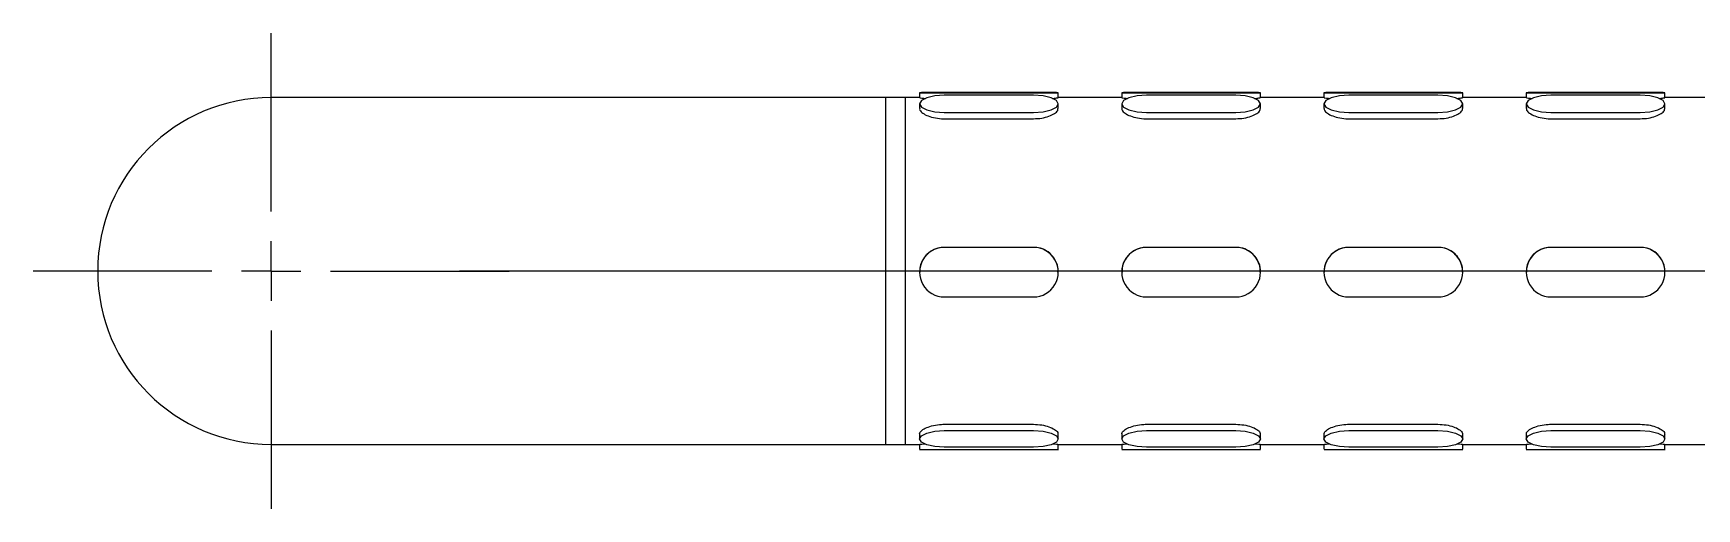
# Model space of a CAD drawing. Extents: x 0 to 3255, y 0 to 2385.
# Drawn here: x 664.3 to 832.1, y 1325.6 to 1373.6 of the extents above; entities that cross this region are included whole.
import ezdxf

# ---------------------------------------------------------------- set-up
doc = ezdxf.new("R2010")
doc.units = 0
doc.header["$LTSCALE"] = 10
doc.header["$MEASUREMENT"] = 0
doc.linetypes.add('CENTERX2', pattern=[20.32, 12.7, -2.54, 2.54, -2.54])
doc.layers.get('0').update_dxf_attribs({"linetype": 'CONTINUOUS'})
doc.layers.add('中心线层', color=1, linetype='CENTERX2', lineweight=25)

# ---------------------------------------------------------------- blocks, each defined once
blk = doc.blocks.new('SW_CENTERMARKSYMBOL_3')
at = {"layer": '中心线层', "color": 0}
for p, q in [((0, 1), (0, 4)), ((0, 0), (0, 0.5)), ((-1, 0), (-4, 0)), ((0, 0), (-0.5, 0)), ((0, 0), (0, -0.5)), ((0, 0), (0.5, 0)), ((1, 0), (4, 0)), ((0, -1), (0, -4))]:
    blk.add_line(p, q, dxfattribs=at)
blk = doc.blocks.new('SW_CENTERMARKSYMBOL_4')
at = {"layer": '中心线层', "color": 0}
blk.add_line((-0.833, 0), (-47.668, 0), dxfattribs=at)

msp = doc.modelspace()

# ---------------------------------------------------------------- linework, layer by layer
at = {"color": 7, "linetype": 'Continuous', "lineweight": 25}
for p, q in [((753.71, 1367.63), (753.71, 1367.13)), ((765.21, 1367.65), (756.21, 1367.65)), ((756.21, 1367.61), (765.21, 1367.61)), ((767.71, 1367.13), (767.71, 1367.63)), ((774.11, 1367.63), (774.11, 1367.13)), ((785.61, 1367.65), (776.61, 1367.65)), ((776.61, 1367.61), (785.61, 1367.61)), ((788.11, 1367.13), (788.11, 1367.63)), ((794.51, 1367.63), (794.51, 1367.13)), ((806.01, 1367.65), (797.01, 1367.65)), ((797.01, 1367.61), (806.01, 1367.61)), ((808.51, 1367.13), (808.51, 1367.63)), ((814.91, 1367.63), (814.91, 1367.13)), ((826.41, 1367.65), (817.41, 1367.65)), ((817.41, 1367.61), (826.41, 1367.61)), ((828.91, 1367.13), (828.91, 1367.63)), ((713.31, 1367.13), (688.31, 1367.13)), ((750.31, 1367.13), (713.31, 1367.13)), ((752.31, 1367.13), (750.31, 1367.13)), ((750.31, 1332.13), (750.31, 1367.13)), ((753.75, 1367.13), (752.31, 1367.13)), ((752.31, 1332.13), (752.31, 1367.13)), ((752.31, 1332.13), (752.31, 1367.13)), ((753.71, 1366.51), (753.71, 1366.03)), ((765.21, 1367.38), (756.21, 1367.38)), ((774.15, 1367.13), (767.69, 1367.13)), ((767.71, 1366.03), (767.71, 1366.51)), ((774.11, 1366.51), (774.11, 1366.03)), ((785.61, 1367.38), (776.61, 1367.38)), ((794.55, 1367.13), (788.09, 1367.13)), ((788.11, 1366.03), (788.11, 1366.51)), ((794.51, 1366.51), (794.51, 1366.03)), ((806.01, 1367.38), (797.01, 1367.38)), ((814.95, 1367.13), (808.49, 1367.13)), ((808.51, 1366.03), (808.51, 1366.51)), ((814.91, 1366.51), (814.91, 1366.03)), ((826.41, 1367.38), (817.41, 1367.38)), ((835.35, 1367.13), (828.89, 1367.13)), ((828.91, 1366.03), (828.91, 1366.51)), ((756.21, 1365.63), (765.21, 1365.63)), ((756.21, 1365), (765.21, 1365)), ((776.61, 1365.63), (785.61, 1365.63)), ((776.61, 1365), (785.61, 1365)), ((797.01, 1365.63), (806.01, 1365.63)), ((797.01, 1365), (806.01, 1365)), ((817.41, 1365.63), (826.41, 1365.63)), ((817.41, 1365), (826.41, 1365)), ((765.21, 1352.02), (756.21, 1352.02)), ((765.21, 1352.01), (756.21, 1352.01)), ((785.61, 1352.02), (776.61, 1352.02)), ((785.61, 1352.01), (776.61, 1352.01)), ((806.01, 1352.02), (797.01, 1352.02)), ((806.01, 1352.01), (797.01, 1352.01)), ((826.41, 1352.02), (817.41, 1352.02)), ((826.41, 1352.01), (817.41, 1352.01)), ((753.71, 1349.52), (753.71, 1349.51)), ((767.71, 1349.51), (767.71, 1349.52)), ((774.11, 1349.52), (774.11, 1349.51)), ((788.11, 1349.51), (788.11, 1349.52)), ((794.51, 1349.52), (794.51, 1349.51)), ((808.51, 1349.51), (808.51, 1349.52)), ((814.91, 1349.52), (814.91, 1349.51)), ((828.91, 1349.51), (828.91, 1349.52)), ((756.21, 1347.01), (765.21, 1347.01)), ((776.61, 1347.01), (785.61, 1347.01)), ((797.01, 1347.01), (806.01, 1347.01)), ((817.41, 1347.01), (826.41, 1347.01)), ((756.21, 1334.16), (765.21, 1334.16)), ((776.61, 1334.16), (785.61, 1334.16)), ((797.01, 1334.16), (806.01, 1334.16)), ((817.41, 1334.16), (826.41, 1334.16)), ((753.71, 1333.15), (753.71, 1332.68)), ((756.21, 1333.52), (765.21, 1333.52)), ((767.71, 1332.68), (767.71, 1333.15)), ((774.11, 1333.15), (774.11, 1332.68)), ((776.61, 1333.52), (785.61, 1333.52)), ((788.11, 1332.68), (788.11, 1333.15)), ((794.51, 1333.15), (794.51, 1332.68)), ((797.01, 1333.52), (806.01, 1333.52)), ((808.51, 1332.68), (808.51, 1333.15)), ((814.91, 1333.15), (814.91, 1332.68)), ((817.41, 1333.52), (826.41, 1333.52)), ((828.91, 1332.68), (828.91, 1333.15)), ((688.31, 1332.13), (713.31, 1332.13)), ((713.31, 1332.13), (750.31, 1332.13)), ((750.31, 1332.13), (752.31, 1332.13)), ((752.31, 1332.13), (753.74, 1332.13)), ((753.71, 1332.14), (753.71, 1331.63)), ((765.21, 1331.84), (756.21, 1331.84)), ((756.21, 1331.62), (765.21, 1331.62)), ((767.67, 1332.13), (774.14, 1332.13)), ((767.71, 1331.63), (767.71, 1332.14)), ((774.11, 1332.14), (774.11, 1331.63)), ((785.61, 1331.84), (776.61, 1331.84)), ((776.61, 1331.62), (785.61, 1331.62)), ((788.07, 1332.13), (794.54, 1332.13)), ((788.11, 1331.63), (788.11, 1332.14)), ((794.51, 1332.14), (794.51, 1331.63)), ((806.01, 1331.84), (797.01, 1331.84)), ((797.01, 1331.62), (806.01, 1331.62)), ((808.47, 1332.13), (814.94, 1332.13)), ((808.51, 1331.63), (808.51, 1332.14)), ((814.91, 1332.14), (814.91, 1331.63)), ((826.41, 1331.84), (817.41, 1331.84)), ((817.41, 1331.62), (826.41, 1331.62)), ((828.87, 1332.13), (835.34, 1332.13)), ((828.91, 1331.63), (828.91, 1332.14))]:
    msp.add_line(p, q, dxfattribs=at)
at = {"color": 7, "linetype": 'Continuous', "lineweight": 25, "flags": 128}
for points in [[(756.21, 1367.65), (755.26, 1367.65), (754.44, 1367.64), (753.9, 1367.64), (753.71, 1367.63), (753.9, 1367.62), (754.44, 1367.62), (755.26, 1367.62), (756.21, 1367.61)], [(765.21, 1367.61), (766.17, 1367.62), (766.98, 1367.62), (767.52, 1367.62), (767.71, 1367.63), (767.52, 1367.64), (766.98, 1367.64), (766.17, 1367.65), (765.21, 1367.65)], [(776.61, 1367.65), (775.66, 1367.65), (774.84, 1367.64), (774.3, 1367.64), (774.11, 1367.63), (774.3, 1367.62), (774.84, 1367.62), (775.66, 1367.62), (776.61, 1367.61)], [(785.61, 1367.61), (786.57, 1367.62), (787.38, 1367.62), (787.92, 1367.62), (788.11, 1367.63), (787.92, 1367.64), (787.38, 1367.64), (786.57, 1367.65), (785.61, 1367.65)], [(797.01, 1367.65), (796.06, 1367.65), (795.24, 1367.64), (794.7, 1367.64), (794.51, 1367.63), (794.7, 1367.62), (795.24, 1367.62), (796.06, 1367.62), (797.01, 1367.61)], [(806.01, 1367.61), (806.97, 1367.62), (807.78, 1367.62), (808.32, 1367.62), (808.51, 1367.63), (808.32, 1367.64), (807.78, 1367.64), (806.97, 1367.65), (806.01, 1367.65)], [(817.41, 1367.65), (816.46, 1367.65), (815.64, 1367.64), (815.1, 1367.64), (814.91, 1367.63), (815.1, 1367.62), (815.64, 1367.62), (816.46, 1367.62), (817.41, 1367.61)], [(826.41, 1367.61), (827.37, 1367.62), (828.18, 1367.62), (828.72, 1367.62), (828.91, 1367.63), (828.72, 1367.64), (828.18, 1367.64), (827.37, 1367.65), (826.41, 1367.65)], [(756.21, 1367.38), (755.26, 1367.31), (754.44, 1367.12), (753.9, 1366.84), (753.71, 1366.51), (753.9, 1366.17), (754.44, 1365.89), (755.26, 1365.7), (756.21, 1365.63)], [(765.21, 1365.63), (766.17, 1365.7), (766.98, 1365.89), (767.52, 1366.17), (767.71, 1366.51), (767.52, 1366.84), (766.98, 1367.12), (766.17, 1367.31), (765.21, 1367.38)], [(776.61, 1367.38), (775.66, 1367.31), (774.84, 1367.12), (774.3, 1366.84), (774.11, 1366.51), (774.3, 1366.17), (774.84, 1365.89), (775.66, 1365.7), (776.61, 1365.63)], [(785.61, 1365.63), (786.57, 1365.7), (787.38, 1365.89), (787.92, 1366.17), (788.11, 1366.51), (787.92, 1366.84), (787.38, 1367.12), (786.57, 1367.31), (785.61, 1367.38)], [(797.01, 1367.38), (796.06, 1367.31), (795.24, 1367.12), (794.7, 1366.84), (794.51, 1366.51), (794.7, 1366.17), (795.24, 1365.89), (796.06, 1365.7), (797.01, 1365.63)], [(806.01, 1365.63), (806.97, 1365.7), (807.78, 1365.89), (808.32, 1366.17), (808.51, 1366.51), (808.32, 1366.84), (807.78, 1367.12), (806.97, 1367.31), (806.01, 1367.38)], [(817.41, 1367.38), (816.46, 1367.31), (815.64, 1367.12), (815.1, 1366.84), (814.91, 1366.51), (815.1, 1366.17), (815.64, 1365.89), (816.46, 1365.7), (817.41, 1365.63)], [(826.41, 1365.63), (827.37, 1365.7), (828.18, 1365.89), (828.72, 1366.17), (828.91, 1366.51), (828.72, 1366.84), (828.18, 1367.12), (827.37, 1367.31), (826.41, 1367.38)], [(756.21, 1331.84), (755.26, 1331.9), (754.44, 1332.08), (753.9, 1332.36), (753.71, 1332.68), (753.9, 1333), (754.44, 1333.27), (755.26, 1333.45), (756.21, 1333.52)], [(765.21, 1333.52), (766.17, 1333.45), (766.98, 1333.27), (767.52, 1333), (767.71, 1332.68), (767.52, 1332.36), (766.98, 1332.08), (766.17, 1331.9), (765.21, 1331.84)], [(776.61, 1331.84), (775.66, 1331.9), (774.84, 1332.08), (774.3, 1332.36), (774.11, 1332.68), (774.3, 1333), (774.84, 1333.27), (775.66, 1333.45), (776.61, 1333.52)], [(785.61, 1333.52), (786.57, 1333.45), (787.38, 1333.27), (787.92, 1333), (788.11, 1332.68), (787.92, 1332.36), (787.38, 1332.08), (786.57, 1331.9), (785.61, 1331.84)], [(797.01, 1331.84), (796.06, 1331.9), (795.24, 1332.08), (794.7, 1332.36), (794.51, 1332.68), (794.7, 1333), (795.24, 1333.27), (796.06, 1333.45), (797.01, 1333.52)], [(806.01, 1333.52), (806.97, 1333.45), (807.78, 1333.27), (808.32, 1333), (808.51, 1332.68), (808.32, 1332.36), (807.78, 1332.08), (806.97, 1331.9), (806.01, 1331.84)], [(817.41, 1331.84), (816.46, 1331.9), (815.64, 1332.08), (815.1, 1332.36), (814.91, 1332.68), (815.1, 1333), (815.64, 1333.27), (816.46, 1333.45), (817.41, 1333.52)], [(826.41, 1333.52), (827.37, 1333.45), (828.18, 1333.27), (828.72, 1333), (828.91, 1332.68), (828.72, 1332.36), (828.18, 1332.08), (827.37, 1331.9), (826.41, 1331.84)]]:
    msp.add_lwpolyline(points, dxfattribs=at)
at = {"color": 7, "linetype": 'Continuous', "lineweight": 25}
for centre, radius, start, end in [((688.31, 1349.63), 17.5, 90, 180), ((756.21, 1349.51), 2.5, 89.999, 270.001), ((765.21, 1349.51), 2.5, 269.999, 90.001), ((776.61, 1349.51), 2.5, 89.999, 270.001), ((785.61, 1349.51), 2.5, 269.999, 90.001), ((797.01, 1349.51), 2.5, 89.999, 270.001), ((806.01, 1349.51), 2.5, 269.999, 90.001), ((817.41, 1349.51), 2.5, 89.999, 270.001), ((826.41, 1349.51), 2.5, 269.999, 90.001), ((688.31, 1349.63), 17.5, 180, 270), ((755.59, 1427.9), 96.29, 268.8841, 270.3719), ((765.84, 1427.9), 96.29, 269.6281, 271.1159), ((775.99, 1427.9), 96.29, 268.8841, 270.3719), ((786.24, 1427.9), 96.29, 269.6281, 271.1159), ((796.39, 1427.9), 96.29, 268.8841, 270.3719), ((806.64, 1427.9), 96.29, 269.6281, 271.1159), ((816.79, 1427.9), 96.29, 268.8841, 270.3719), ((827.04, 1427.9), 96.29, 269.6281, 271.1159)]:
    msp.add_arc(centre, radius, start, end, dxfattribs=at)
for points, knots in [([(753.75, 1367.13), (753.74, 1367.13), (753.7, 1367.13), (753.88, 1367.1), (754.18, 1367.06), (754.3, 1367.05)], [0, 0, 0, 0, 0.214635, 0.670553, 1, 1, 1, 1]), ([(753.74, 1366.03), (753.73, 1366), (753.7, 1365.88), (753.93, 1365.63), (754.4, 1365.33), (755.1, 1365.1), (755.74, 1365.01), (756.12, 1365), (756.21, 1365)], [0, 0, 0, 0, 0.070496, 0.28295, 0.496154, 0.711255, 0.926476, 1, 1, 1, 1]), ([(765.21, 1365), (765.49, 1365.01), (766.05, 1365.04), (766.8, 1365.24), (767.36, 1365.52), (767.68, 1365.8), (767.68, 1365.97), (767.68, 1366.03)], [0, 0, 0, 0, 0.213248, 0.426444, 0.641012, 0.856495, 1, 1, 1, 1]), ([(767.11, 1367.05), (767.18, 1367.05), (767.46, 1367.08), (767.69, 1367.12), (767.69, 1367.13), (767.69, 1367.13)], [0, 0, 0, 0, 0.175451, 0.633837, 1, 1, 1, 1]), ([(774.15, 1367.13), (774.14, 1367.13), (774.1, 1367.13), (774.28, 1367.1), (774.58, 1367.06), (774.7, 1367.05)], [0, 0, 0, 0, 0.2146353, 0.6705532, 1, 1, 1, 1]), ([(774.14, 1366.03), (774.13, 1366), (774.1, 1365.88), (774.33, 1365.63), (774.8, 1365.33), (775.5, 1365.1), (776.14, 1365.01), (776.52, 1365), (776.61, 1365)], [0, 0, 0, 0, 0.070496, 0.28295, 0.496154, 0.711255, 0.926476, 1, 1, 1, 1]), ([(785.61, 1365), (785.89, 1365.01), (786.45, 1365.04), (787.2, 1365.24), (787.76, 1365.52), (788.08, 1365.8), (788.08, 1365.97), (788.08, 1366.03)], [0, 0, 0, 0, 0.213248, 0.426444, 0.641012, 0.856495, 1, 1, 1, 1]), ([(787.51, 1367.05), (787.58, 1367.05), (787.86, 1367.08), (788.09, 1367.12), (788.09, 1367.13), (788.09, 1367.13)], [0, 0, 0, 0, 0.175451, 0.633837, 1, 1, 1, 1]), ([(794.55, 1367.13), (794.54, 1367.13), (794.5, 1367.13), (794.68, 1367.1), (794.98, 1367.06), (795.1, 1367.05)], [0, 0, 0, 0, 0.214635, 0.670553, 1, 1, 1, 1]), ([(794.54, 1366.03), (794.53, 1366), (794.5, 1365.88), (794.73, 1365.63), (795.2, 1365.33), (795.9, 1365.1), (796.54, 1365.01), (796.92, 1365), (797.01, 1365)], [0, 0, 0, 0, 0.070496, 0.28295, 0.496154, 0.711255, 0.926476, 1, 1, 1, 1]), ([(806.01, 1365), (806.29, 1365.01), (806.85, 1365.04), (807.6, 1365.24), (808.16, 1365.52), (808.48, 1365.8), (808.48, 1365.97), (808.48, 1366.03)], [0, 0, 0, 0, 0.213248, 0.426444, 0.641012, 0.856495, 1, 1, 1, 1]), ([(807.91, 1367.05), (807.98, 1367.05), (808.26, 1367.08), (808.49, 1367.12), (808.49, 1367.13), (808.49, 1367.13)], [0, 0, 0, 0, 0.175451, 0.633837, 1, 1, 1, 1]), ([(814.95, 1367.13), (814.94, 1367.13), (814.9, 1367.13), (815.08, 1367.1), (815.38, 1367.06), (815.5, 1367.05)], [0, 0, 0, 0, 0.2146353, 0.6705532, 1, 1, 1, 1]), ([(814.94, 1366.03), (814.93, 1366), (814.9, 1365.88), (815.13, 1365.63), (815.6, 1365.33), (816.3, 1365.1), (816.94, 1365.01), (817.32, 1365), (817.41, 1365)], [0, 0, 0, 0, 0.070496, 0.28295, 0.496154, 0.711255, 0.926476, 1, 1, 1, 1]), ([(826.41, 1365), (826.69, 1365.01), (827.25, 1365.04), (828, 1365.24), (828.56, 1365.52), (828.88, 1365.8), (828.88, 1365.97), (828.88, 1366.03)], [0, 0, 0, 0, 0.213248, 0.426444, 0.641012, 0.856495, 1, 1, 1, 1]), ([(828.31, 1367.05), (828.38, 1367.05), (828.66, 1367.08), (828.89, 1367.12), (828.89, 1367.13), (828.89, 1367.13)], [0, 0, 0, 0, 0.175451, 0.6338365, 1, 1, 1, 1]), ([(756.21, 1352.02), (755.93, 1351.99), (755.37, 1351.94), (754.63, 1351.51), (754.07, 1350.88), (753.74, 1350.18), (753.74, 1349.7), (753.74, 1349.52)], [0, 0, 0, 0, 0.213248, 0.426444, 0.641012, 0.856495, 1, 1, 1, 1]), ([(767.68, 1349.52), (767.69, 1349.61), (767.72, 1349.98), (767.5, 1350.62), (767.03, 1351.31), (766.33, 1351.81), (765.68, 1352), (765.31, 1352.02), (765.21, 1352.02)], [0, 0, 0, 0, 0.070496, 0.28295, 0.496154, 0.711255, 0.926476, 1, 1, 1, 1]), ([(776.61, 1352.02), (776.33, 1351.99), (775.77, 1351.94), (775.03, 1351.51), (774.47, 1350.88), (774.14, 1350.18), (774.14, 1349.7), (774.14, 1349.52)], [0, 0, 0, 0, 0.213248, 0.426444, 0.641012, 0.856495, 1, 1, 1, 1]), ([(788.08, 1349.52), (788.09, 1349.61), (788.12, 1349.98), (787.9, 1350.62), (787.43, 1351.31), (786.73, 1351.81), (786.08, 1352), (785.71, 1352.02), (785.61, 1352.02)], [0, 0, 0, 0, 0.070496, 0.28295, 0.496154, 0.711255, 0.926476, 1, 1, 1, 1]), ([(797.01, 1352.02), (796.73, 1351.99), (796.17, 1351.94), (795.43, 1351.51), (794.87, 1350.88), (794.54, 1350.18), (794.54, 1349.7), (794.54, 1349.52)], [0, 0, 0, 0, 0.213248, 0.426444, 0.641012, 0.856495, 1, 1, 1, 1]), ([(808.48, 1349.52), (808.49, 1349.61), (808.52, 1349.98), (808.3, 1350.62), (807.83, 1351.31), (807.13, 1351.81), (806.48, 1352), (806.11, 1352.02), (806.01, 1352.02)], [0, 0, 0, 0, 0.070496, 0.28295, 0.496154, 0.711255, 0.926476, 1, 1, 1, 1]), ([(817.41, 1352.02), (817.13, 1351.99), (816.57, 1351.94), (815.83, 1351.51), (815.27, 1350.88), (814.94, 1350.18), (814.94, 1349.7), (814.94, 1349.52)], [0, 0, 0, 0, 0.213248, 0.426444, 0.641012, 0.856495, 1, 1, 1, 1]), ([(828.88, 1349.52), (828.89, 1349.61), (828.92, 1349.98), (828.7, 1350.62), (828.23, 1351.31), (827.53, 1351.81), (826.88, 1352), (826.51, 1352.02), (826.41, 1352.02)], [0, 0, 0, 0, 0.070496, 0.28295, 0.496154, 0.711255, 0.926476, 1, 1, 1, 1]), ([(753.74, 1333.15), (753.73, 1333.18), (753.7, 1333.3), (753.93, 1333.55), (754.4, 1333.83), (755.1, 1334.06), (755.74, 1334.15), (756.12, 1334.16), (756.21, 1334.16)], [0, 0, 0, 0, 0.070496, 0.28295, 0.496154, 0.711255, 0.926476, 1, 1, 1, 1]), ([(765.21, 1334.16), (765.49, 1334.14), (766.05, 1334.12), (766.8, 1333.92), (767.36, 1333.65), (767.68, 1333.37), (767.68, 1333.21), (767.68, 1333.15)], [0, 0, 0, 0, 0.213248, 0.426444, 0.641012, 0.856495, 1, 1, 1, 1]), ([(774.14, 1333.15), (774.13, 1333.18), (774.1, 1333.3), (774.33, 1333.55), (774.8, 1333.83), (775.5, 1334.06), (776.14, 1334.15), (776.52, 1334.16), (776.61, 1334.16)], [0, 0, 0, 0, 0.070496, 0.28295, 0.496154, 0.711255, 0.926476, 1, 1, 1, 1]), ([(785.61, 1334.16), (785.89, 1334.14), (786.45, 1334.12), (787.2, 1333.92), (787.76, 1333.65), (788.08, 1333.37), (788.08, 1333.21), (788.08, 1333.15)], [0, 0, 0, 0, 0.213248, 0.426444, 0.641012, 0.856495, 1, 1, 1, 1]), ([(794.54, 1333.15), (794.53, 1333.18), (794.5, 1333.3), (794.73, 1333.55), (795.2, 1333.83), (795.9, 1334.06), (796.54, 1334.15), (796.92, 1334.16), (797.01, 1334.16)], [0, 0, 0, 0, 0.070496, 0.28295, 0.496154, 0.711255, 0.926476, 1, 1, 1, 1]), ([(806.01, 1334.16), (806.29, 1334.14), (806.85, 1334.12), (807.6, 1333.92), (808.16, 1333.65), (808.48, 1333.37), (808.48, 1333.21), (808.48, 1333.15)], [0, 0, 0, 0, 0.213248, 0.426444, 0.641012, 0.856495, 1, 1, 1, 1]), ([(814.94, 1333.15), (814.93, 1333.18), (814.9, 1333.3), (815.13, 1333.55), (815.6, 1333.83), (816.3, 1334.06), (816.94, 1334.15), (817.32, 1334.16), (817.41, 1334.16)], [0, 0, 0, 0, 0.070496, 0.28295, 0.496154, 0.711255, 0.926476, 1, 1, 1, 1]), ([(826.41, 1334.16), (826.69, 1334.14), (827.25, 1334.12), (828, 1333.92), (828.56, 1333.65), (828.88, 1333.37), (828.88, 1333.21), (828.88, 1333.15)], [0, 0, 0, 0, 0.213248, 0.426444, 0.641012, 0.856495, 1, 1, 1, 1]), ([(753.74, 1332.13), (753.73, 1332.13), (753.71, 1332.13), (753.87, 1332.15), (754.14, 1332.18), (754.24, 1332.19)], [0, 0, 0, 0, 0.1104159, 0.670656, 1, 1, 1, 1]), ([(767.18, 1332.19), (767.23, 1332.18), (767.47, 1332.16), (767.67, 1332.13), (767.67, 1332.14), (767.67, 1332.14)], [0, 0, 0, 0, 0.142109, 0.703202, 1, 1, 1, 1]), ([(774.14, 1332.13), (774.13, 1332.13), (774.11, 1332.13), (774.27, 1332.15), (774.54, 1332.18), (774.64, 1332.19)], [0, 0, 0, 0, 0.1104159, 0.670656, 1, 1, 1, 1]), ([(787.58, 1332.19), (787.63, 1332.18), (787.87, 1332.16), (788.07, 1332.13), (788.07, 1332.14), (788.07, 1332.14)], [0, 0, 0, 0, 0.142109, 0.703202, 1, 1, 1, 1]), ([(794.54, 1332.13), (794.53, 1332.13), (794.51, 1332.13), (794.67, 1332.15), (794.94, 1332.18), (795.04, 1332.19)], [0, 0, 0, 0, 0.1104159, 0.670656, 1, 1, 1, 1]), ([(807.98, 1332.19), (808.03, 1332.18), (808.27, 1332.16), (808.47, 1332.13), (808.47, 1332.14), (808.47, 1332.14)], [0, 0, 0, 0, 0.142109, 0.703202, 1, 1, 1, 1]), ([(814.94, 1332.13), (814.93, 1332.13), (814.91, 1332.13), (815.07, 1332.15), (815.34, 1332.18), (815.44, 1332.19)], [0, 0, 0, 0, 0.1104159, 0.670656, 1, 1, 1, 1]), ([(828.38, 1332.19), (828.43, 1332.18), (828.67, 1332.16), (828.87, 1332.13), (828.87, 1332.14), (828.87, 1332.14)], [0, 0, 0, 0, 0.142109, 0.703202, 1, 1, 1, 1])]:
    msp.add_open_spline(points, degree=3, knots=knots, dxfattribs=at)

# ---------------------------------------------------------------- block references
at = {"layer": '中心线层', "xscale": 6, "yscale": 6, "zscale": 6}
for name, p in [('SW_CENTERMARKSYMBOL_4', (993.31, 1349.63)), ('SW_CENTERMARKSYMBOL_3', (688.31, 1349.63))]:
    msp.add_blockref(name, p, dxfattribs=at)

doc.saveas('drawing.dxf')
